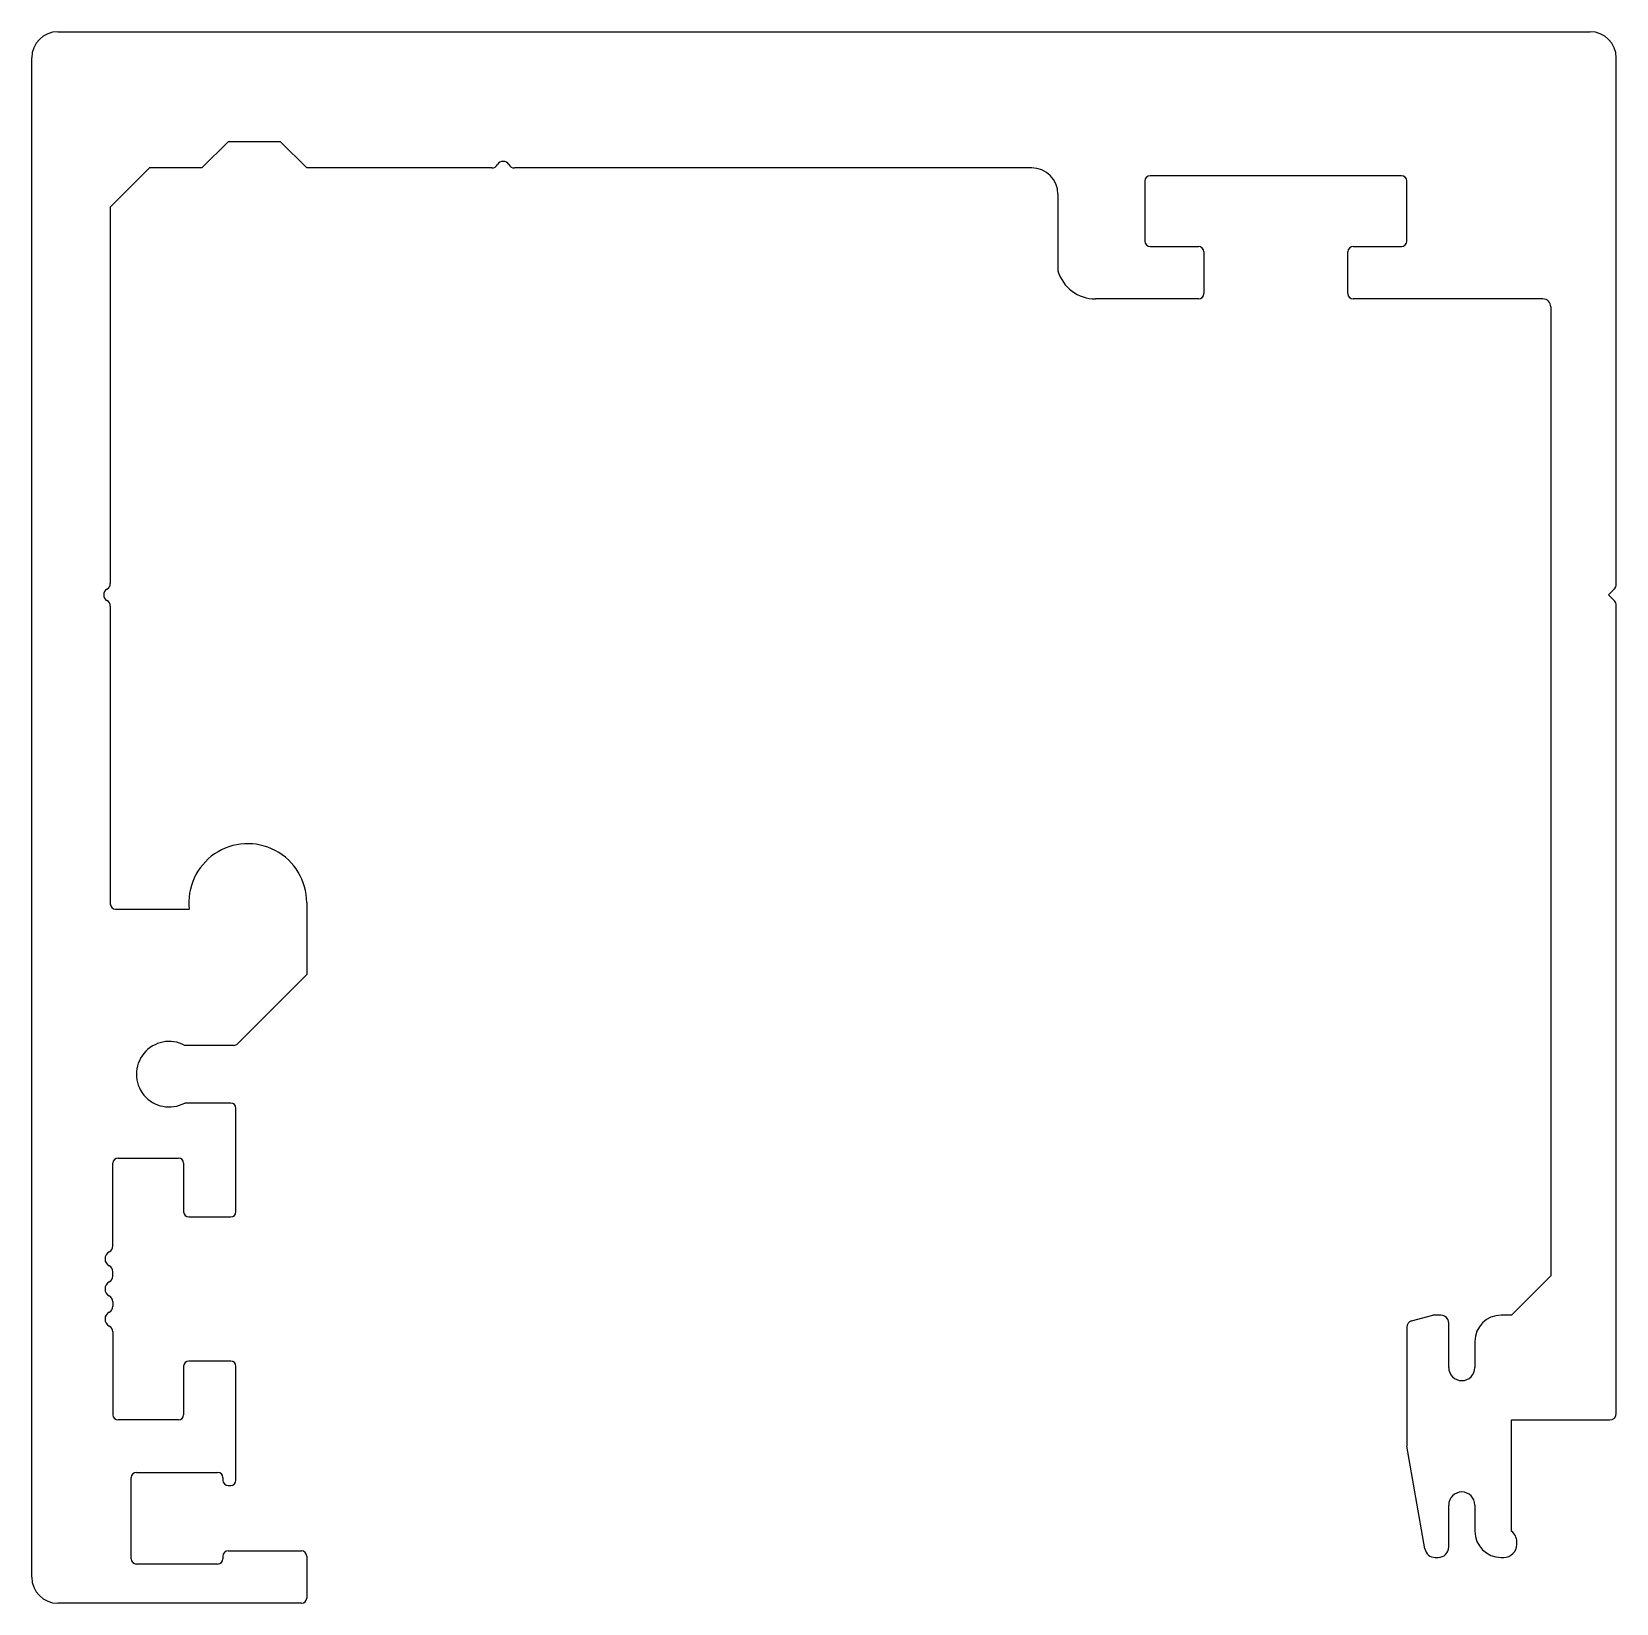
# Model space of a CAD drawing. Extents: x 2258.6 to 2319.1, y 2076.1 to 2136.1.
import ezdxf

# ---------------------------------------------------------------- set-up
doc = ezdxf.new("R2010")
doc.units = 0
doc.layers.get('0').update_dxf_attribs({"linetype": 'CONTINUOUS'})

msp = doc.modelspace()

# ---------------------------------------------------------------- linework, layer by layer
for p, q in [((2259.598, 2136.135), (2318.098, 2136.135)), ((2258.598, 2077.135), (2258.598, 2135.135)), ((2319.098, 2115.039), (2319.098, 2135.135)), ((2266.098, 2131.935), (2265.098, 2130.935)), ((2268.098, 2131.935), (2266.098, 2131.935)), ((2269.098, 2130.935), (2268.098, 2131.935)), ((2263.098, 2130.935), (2261.598, 2129.435)), ((2265.098, 2130.935), (2263.098, 2130.935)), ((2276.165, 2130.935), (2269.098, 2130.935)), ((2296.778, 2130.935), (2277.031, 2130.935)), ((2301.098, 2130.435), (2301.098, 2128.135)), ((2310.898, 2130.635), (2301.298, 2130.635)), ((2311.098, 2128.135), (2311.098, 2130.435)), ((2297.778, 2129.935), (2297.778, 2127.004)), ((2261.598, 2129.435), (2261.598, 2115.068)), ((2301.298, 2127.935), (2303.148, 2127.935)), ((2309.048, 2127.935), (2310.898, 2127.935)), ((2303.348, 2127.735), (2303.348, 2126.135)), ((2308.848, 2126.135), (2308.848, 2127.735)), ((2303.148, 2125.935), (2299.214, 2125.935)), ((2316.298, 2125.935), (2309.048, 2125.935)), ((2316.598, 2125.635), (2316.598, 2088.635)), ((2318.798, 2114.635), (2319.025, 2114.862)), ((2319.025, 2114.408), (2318.798, 2114.635)), ((2261.598, 2114.202), (2261.598, 2102.835)), ((2319.098, 2083.385), (2319.098, 2114.232)), ((2261.798, 2102.635), (2264.612, 2102.635)), ((2269.098, 2102.885), (2269.098, 2100.135)), ((2269.098, 2100.135), (2266.457, 2097.494)), ((2266.315, 2097.435), (2264.442, 2097.435)), ((2266.198, 2095.235), (2264.442, 2095.235)), ((2266.398, 2091.085), (2266.398, 2095.035)), ((2261.698, 2089.775), (2261.698, 2092.935)), ((2261.898, 2093.135), (2264.198, 2093.135)), ((2264.398, 2092.935), (2264.398, 2091.085)), ((2264.598, 2090.885), (2266.198, 2090.885)), ((2261.698, 2088.625), (2261.698, 2088.795)), ((2316.598, 2088.635), (2315.098, 2087.135)), ((2261.698, 2087.645), (2261.698, 2087.475)), ((2311.098, 2086.675), (2311.098, 2082.139)), ((2311.284, 2086.917), (2312.098, 2087.135)), ((2312.398, 2087.135), (2312.098, 2087.135)), ((2312.698, 2085.135), (2312.698, 2086.835)), ((2315.098, 2087.135), (2314.698, 2087.135)), ((2261.698, 2086.495), (2261.698, 2083.335)), ((2313.698, 2086.135), (2313.698, 2085.135)), ((2264.398, 2085.185), (2264.398, 2083.335)), ((2266.198, 2085.385), (2264.598, 2085.385)), ((2266.398, 2080.835), (2266.398, 2085.185)), ((2264.198, 2083.135), (2261.898, 2083.135)), ((2315.098, 2078.885), (2315.098, 2083.135)), ((2315.098, 2083.135), (2318.848, 2083.135)), ((2311.79, 2078.216), (2311.098, 2082.139)), ((2262.398, 2077.835), (2262.398, 2080.935)), ((2262.598, 2081.135), (2265.698, 2081.135)), ((2265.898, 2080.935), (2265.898, 2080.835)), ((2266.098, 2080.635), (2266.198, 2080.635)), ((2312.698, 2078.285), (2312.698, 2079.885)), ((2313.698, 2079.885), (2313.698, 2078.885)), ((2315.298, 2078.385), (2315.298, 2078.485)), ((2265.698, 2077.635), (2262.598, 2077.635)), ((2265.898, 2077.935), (2265.898, 2077.835)), ((2266.098, 2078.135), (2268.898, 2078.135)), ((2269.098, 2077.935), (2269.098, 2076.335)), ((2312.184, 2077.885), (2312.298, 2077.885)), ((2314.698, 2077.885), (2314.798, 2077.885)), ((2268.898, 2076.135), (2259.598, 2076.135))]:
    msp.add_line(p, q)
for centre, radius, start, end in [((2259.598, 2135.135), 1, 90, 180), ((2318.098, 2135.135), 1, 0, 90), ((2276.165, 2131.185), 0.25, 270, 330), ((2276.598, 2130.935), 0.25, 30, 150), ((2277.031, 2131.185), 0.25, 210, 270), ((2296.778, 2129.935), 1, 0, 90), ((2301.298, 2130.435), 0.2, 90, 180), ((2310.898, 2130.435), 0.2, 0, 90), ((2301.298, 2128.135), 0.2, 180, 270), ((2303.148, 2127.735), 0.2, 0, 90), ((2309.048, 2127.735), 0.2, 90, 180), ((2310.898, 2128.135), 0.2, 270, 0), ((2299.214, 2127.435), 1.5, 196.69924, 270), ((2303.148, 2126.135), 0.2, 270, 0), ((2309.048, 2126.135), 0.2, 180, 270), ((2316.298, 2125.635), 0.3, 0, 90), ((2261.598, 2114.635), 0.25, 120, 240), ((2261.348, 2115.068), 0.25, 300, 360), ((2318.848, 2115.039), 0.25, 315, 0), ((2261.348, 2114.202), 0.25, 0, 60), ((2318.848, 2114.232), 0.25, 0, 45), ((2266.848, 2102.885), 2.25, 0, 186.37937), ((2261.798, 2102.835), 0.2, 180, 270), ((2263.848, 2096.335), 1.25, 61.64236, 298.35764), ((2266.315, 2097.635), 0.2, 270, 315), ((2266.198, 2095.035), 0.2, 0, 90), ((2261.898, 2092.935), 0.2, 90, 180), ((2264.198, 2092.935), 0.2, 0, 90), ((2264.598, 2091.085), 0.2, 180, 270), ((2266.198, 2091.085), 0.2, 270, 360), ((2261.448, 2089.775), 0.25, 297.03569, 0), ((2261.698, 2089.285), 0.3, 117.03569, 242.96431), ((2261.448, 2088.795), 0.25, 0, 62.96431), ((2261.448, 2088.625), 0.25, 297.03569, 0), ((2261.698, 2088.135), 0.3, 117.03569, 242.96431), ((2261.448, 2087.645), 0.25, 0, 62.96431), ((2261.698, 2086.985), 0.3, 117.03569, 242.96431), ((2261.448, 2087.475), 0.25, 297.03569, 0), ((2261.448, 2086.495), 0.25, 0, 62.96431), ((2311.348, 2086.675), 0.25, 105, 180), ((2312.398, 2086.835), 0.3, 0, 90), ((2314.698, 2086.135), 1, 90, 180), ((2264.598, 2085.185), 0.2, 90, 180), ((2266.198, 2085.185), 0.2, 0, 90), ((2313.198, 2085.135), 0.5, 180, 0), ((2261.898, 2083.335), 0.2, 180, 270), ((2264.198, 2083.335), 0.2, 270, 0), ((2318.848, 2083.385), 0.25, 270, 0), ((2262.598, 2080.935), 0.2, 90, 180), ((2265.698, 2080.935), 0.2, 0, 90), ((2266.098, 2080.835), 0.2, 180, 270), ((2266.198, 2080.835), 0.2, 270, 360), ((2313.198, 2079.885), 0.5, 0, 180), ((2314.698, 2078.885), 1, 180, 270), ((2314.798, 2078.485), 0.5, 0, 53.1301), ((2312.184, 2078.285), 0.4, 190, 270), ((2312.298, 2078.285), 0.4, 270, 360), ((2314.798, 2078.385), 0.5, 270, 0), ((2262.598, 2077.835), 0.2, 180, 270), ((2265.698, 2077.835), 0.2, 270, 0), ((2266.098, 2077.935), 0.2, 90, 180), ((2268.898, 2077.935), 0.2, 0, 90), ((2259.598, 2077.135), 1, 180, 270), ((2268.898, 2076.335), 0.2, 270, 360)]:
    msp.add_arc(centre, radius, start, end)

doc.saveas('drawing.dxf')
